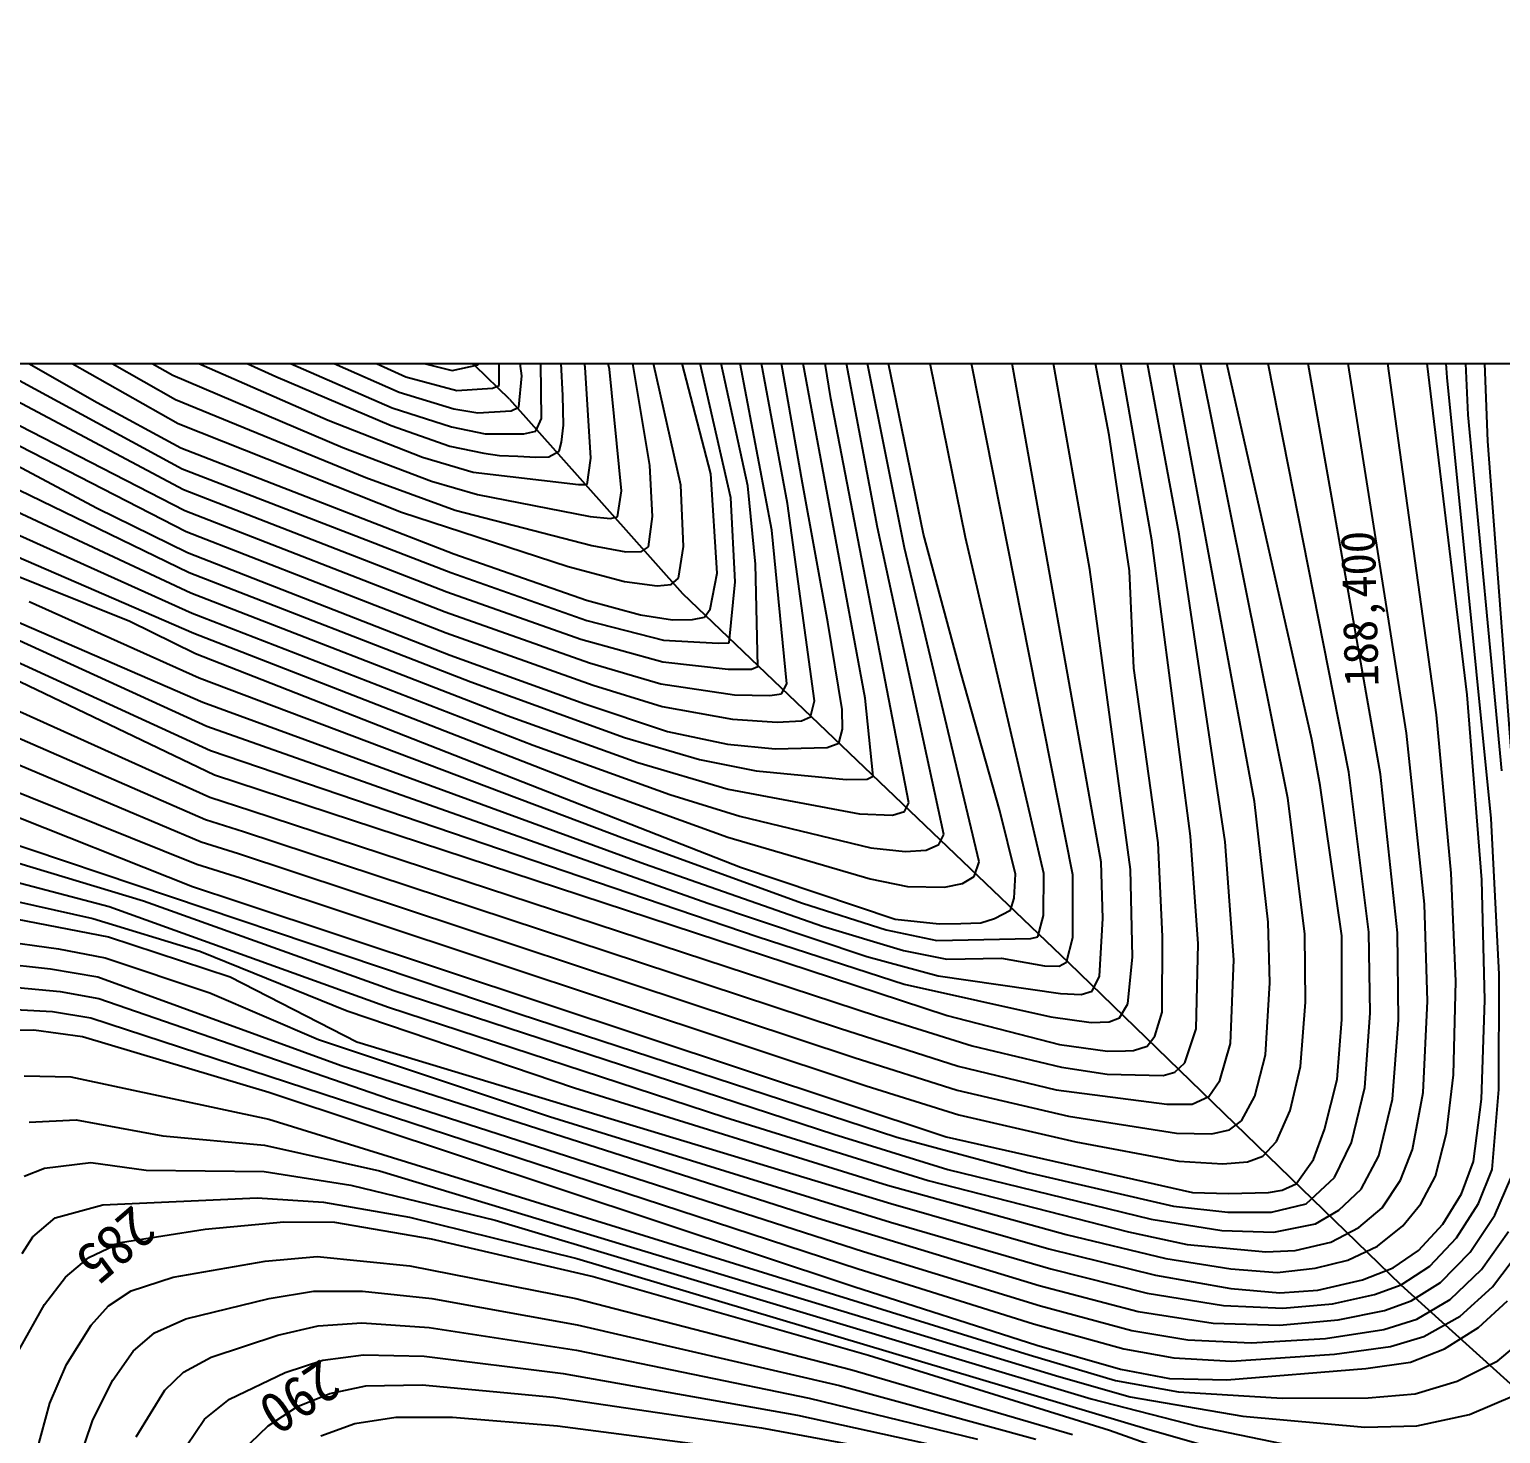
# Model space of a CAD drawing. Header units: millimetres. Extents: x 14950 to 15746, y 1103 to 1809.
# Drawn here: x 15494.8 to 15580.3, y 1484.4 to 1566 of the extents above; entities that cross this region are included whole.
import ezdxf
from ezdxf.xclip import XClip

# ---------------------------------------------------------------- set-up
doc = ezdxf.new("R2010")
doc.units = ezdxf.units.MM
doc.header["$LTSCALE"] = 10
doc.header["$MEASUREMENT"] = 0
doc.header["$XCLIPFRAME"] = 2
doc.layers.add('TX-PAPR', color=2, linetype='Continuous', plot=False)
doc.layers.add('TZ-BASE', color=253, linetype='Continuous')
doc.styles.add('HANA', font='GulimChe.ttf')

# ---------------------------------------------------------------- blocks, each defined once
blk = doc.blocks.new('JD-DGDG5SGS')
at = {"layer": 'TZ-BASE'}
for p, q in [((437.875, 94.406, 31.104), (473.33, 74.321, 31.104)), ((439.168, 92.416, 32.104), (473.488, 72.912, 32.104)), ((547.361, 74.187, 60.104), (546.029, 90.71, 60.104)), ((438.621, 90.081, 34.104), (468.927, 72.737, 34.104)), ((440.24, 90.476, 33.104), (473.646, 71.503, 33.104)), ((548.585, 72.02, 61.104), (547.693, 90.584, 61.104)), ((437.9, 88.384, 35.104), (473.882, 68.88, 35.104)), ((493.606, 74.279, 27.104), (491.611, 88.809, 27.104)), ((548.51, 55.747, 59.104), (545.035, 84.634, 59.104)), ((511.558, 72.962, 41.104), (509.887, 83.155, 41.104)), ((446.717, 82.171, 36.104), (473.959, 67.666, 36.104)), ((497.284, 74.779, 30.104), (495.656, 82.367, 30.104)), ((498.692, 74.67, 31.104), (496.995, 82.246, 31.104)), ((502.836, 67.923, 33.104), (499.506, 82.852, 33.104)), ((505.738, 67.189, 35.104), (502.276, 82.424, 35.104)), ((506.731, 67.88, 36.104), (503.635, 82.162, 36.104)), ((508.135, 65.322, 37.104), (504.813, 82.762, 37.104)), ((509.03, 66.864, 38.104), (506.19, 82.282, 38.104)), ((546.733, 54.583, 58.104), (542.836, 82.726, 58.104)), ((444.379, 81.698, 37.104), (474.037, 66.452, 37.104)), ((545.004, 53.523, 57.104), (540.611, 81.303, 57.104)), ((509.915, 68.034, 39.104), (507.644, 81.023, 39.104)), ((530.207, 64.728, 50.104), (527.402, 80.655, 50.104)), ((531.793, 65.086, 51.104), (528.979, 80.233, 51.104)), ((536.156, 49.551, 52.104), (530.544, 79.924, 52.104)), ((549.712, 70.477, 62.104), (549.37, 79.926, 62.104)), ((526.604, 63.033, 48.104), (523.776, 78.993, 48.104)), ((527.731, 70.838, 49.104), (526.177, 78.911, 49.104)), ((543.477, 51.13, 56.104), (538.513, 79.366, 56.104)), ((491.067, 74.915, 25.104), (491.327, 78.396, 25.104)), ((492.296, 73.714, 26.104), (492.26, 78.508, 26.104)), ((527.252, 46.022, 47.104), (521.571, 77.865, 47.104)), ((541.65, 51.243, 55.104), (536.397, 77.843, 55.104)), ((451.018, 77.071, 38.104), (474.114, 65.238, 38.104)), ((473.013, 77.139, 29.104), (479.308, 74.234, 29.104)), ((480.61, 77.069, 26.104), (486.858, 74.23, 26.104)), ((490.887, 74.852, -39.431), (488.334, 77.347, -39.431)), ((516.931, 65.084, 44.104), (514.453, 77.195, 44.104)), ((538.108, 49.734, 53.104), (532.514, 77.576, 53.104)), ((514.271, 65.475, 42.104), (512.106, 76.868, 42.104)), ((519.375, 64.891, 45.104), (517.092, 76.102, 45.104)), ((525.616, 45.296, 46.104), (519.44, 76.408, 46.104)), ((473.172, 75.73, 30.104), (482.362, 71.701, 30.104)), ((480.466, 75.994, 27.104), (486.47, 73.328, 27.104)), ((487.005, 75.237, 25.104), (489.56, 74.587, 25.104)), ((495.991, 73.14, 29.104), (495.854, 75.623, 29.104)), ((501.032, 69.073, 32.104), (499.965, 75.519, 32.104)), ((504.579, 68.595, 34.104), (502.788, 75.492, 34.104)), ((513.543, 55.555, 40.104), (509.808, 75.765, 40.104)), ((539.494, 53.145, 54.104), (534.422, 75.589, 54.104)), ((480.042, 75.05, 28.104), (486.076, 72.428, 28.104)), ((489.56, 74.587, 25.104), (491.067, 74.915, 25.104)), ((492.887, 72.926, -39.431), (490.887, 74.852, -39.431)), ((494.754, 71.799, 28.104), (494.712, 75.073, 28.104)), ((497.615, 69.497, 30.104), (497.284, 74.779, 30.104)), ((499.404, 67.595, 31.104), (498.692, 74.67, 31.104)), ((515.843, 64.277, 43.104), (513.65, 75.185, 43.104)), ((451.638, 73.82, 40.104), (474.282, 62.849, 40.104)), ((455.856, 73.509, 39.104), (468.933, 66.595, 39.104)), ((473.33, 74.321, 31.104), (483.205, 70.12, 31.104)), ((479.308, 74.234, 29.104), (486.011, 71.386, 29.104)), ((486.858, 74.23, 26.104), (489.828, 73.428, 26.104)), ((489.828, 73.428, 26.104), (491.896, 73.564, 26.104)), ((491.896, 73.564, 26.104), (492.296, 73.714, 26.104)), ((493.434, 72.464, 27.104), (493.606, 74.279, 27.104)), ((549.905, 48.555, 60.104), (547.361, 74.187, 60.104)), ((468.927, 72.737, 34.104), (473.804, 70.094, 34.104)), ((473.488, 72.912, 32.104), (484.537, 68.368, 32.104)), ((486.47, 73.328, 27.104), (489.65, 72.37, 27.104)), ((492.887, 72.926, 60.508), (502.939, 61.63, 60.508)), ((496.034, 71.408, 29.104), (495.991, 73.14, 29.104)), ((516.093, 49.468, 41.104), (511.558, 72.962, 41.104)), ((486.076, 72.428, 28.104), (489.51, 71.312, 28.104)), ((489.65, 72.37, 27.104), (491.046, 72.128, 27.104)), ((491.046, 72.128, 27.104), (492.992, 72.252, 27.104)), ((492.992, 72.252, 27.104), (493.434, 72.464, 27.104)), ((494.41, 71.072, 28.104), (494.754, 71.799, 28.104)), ((550.542, 51.336, 61.104), (548.585, 72.02, 61.104)), ((452.784, 71.748, 41.104), (474.372, 61.673, 41.104)), ((473.646, 71.503, 33.104), (486.615, 66.351, 33.104)), ((482.362, 71.701, 30.104), (487.834, 69.558, 30.104)), ((486.011, 71.386, 29.104), (489.432, 70.19, 29.104)), ((489.51, 71.312, 28.104), (491.482, 70.919, 28.104)), ((493.724, 70.903, 28.104), (494.41, 71.072, 28.104)), ((495.908, 70.425, 29.104), (496.034, 71.408, 29.104)), ((473.804, 70.094, 34.104), (489.652, 63.945, 34.104)), ((483.205, 70.12, 31.104), (488.355, 68.163, 31.104)), ((489.432, 70.19, 29.104), (491.402, 69.786, 29.104)), ((491.482, 70.919, 28.104), (493.724, 70.903, 28.104)), ((495.77, 69.894, 29.104), (495.908, 70.425, 29.104)), ((528.901, 62.951, 49.104), (527.731, 70.838, 49.104)), ((552.358, 35.561, 62.104), (549.712, 70.477, 62.104)), ((454.358, 69.548, 42.104), (474.461, 60.498, 42.104)), ((487.834, 69.558, 30.104), (490.786, 68.683, 30.104)), ((491.402, 69.786, 29.104), (492.309, 69.658, 29.104)), ((492.309, 69.658, 29.104), (493.365, 69.609, 29.104)), ((493.365, 69.609, 29.104), (494.422, 69.56, 29.104)), ((494.422, 69.56, 29.104), (495.175, 69.578, 29.104)), ((495.175, 69.578, 29.104), (495.77, 69.894, 29.104)), ((497.401, 67.961, 30.104), (497.615, 69.497, 30.104)), ((473.882, 68.88, 35.104), (489.471, 62.846, 35.104)), ((484.537, 68.368, 32.104), (489.725, 66.479, 32.104)), ((490.786, 68.683, 30.104), (496.906, 67.964, 30.104)), ((501.203, 66.097, 32.104), (501.032, 69.073, 32.104)), ((504.953, 62.821, 34.104), (504.579, 68.595, 34.104)), ((473.959, 67.666, 36.104), (489.242, 61.736, 36.104)), ((488.355, 68.163, 31.104), (491.036, 67.384, 31.104)), ((496.906, 67.964, 30.104), (497.401, 67.961, 30.104)), ((499.155, 66.092, 31.104), (499.404, 67.595, 31.104)), ((502.996, 64.358, 33.104), (502.836, 67.923, 33.104)), ((507.174, 63.336, 36.104), (506.731, 67.88, 36.104)), ((511.388, 59.972, 39.104), (509.915, 68.034, 39.104)), ((455.787, 67.473, 43.104), (474.551, 59.323, 43.104)), ((491.036, 67.384, 31.104), (497.579, 66.115, 31.104)), ((505.999, 62.309, 35.104), (505.738, 67.189, 35.104)), ((510.615, 55.392, 38.104), (509.03, 66.864, 38.104)), ((456.043, 65.961, 44.104), (470.827, 60.033, 44.104)), ((468.933, 66.595, 39.104), (474.192, 64.024, 39.104)), ((474.037, 66.452, 37.104), (489.158, 60.57, 37.104)), ((486.615, 66.351, 33.104), (496.297, 63.2, 33.104)), ((489.725, 66.479, 32.104), (497.677, 64.418, 32.104)), ((497.579, 66.115, 31.104), (498.762, 65.989, 31.104)), ((498.762, 65.989, 31.104), (499.155, 66.092, 31.104)), ((500.958, 64.346, 32.104), (501.203, 66.097, 32.104)), ((474.114, 65.238, 38.104), (489.2, 59.355, 38.104)), ((509.006, 56.385, 37.104), (508.135, 65.322, 37.104)), ((518.116, 47.633, 42.104), (514.271, 65.475, 42.104)), ((519.097, 57.04, 44.104), (516.931, 65.084, 44.104)), ((534.465, 47.202, 51.104), (531.793, 65.086, 51.104)), ((454.324, 64.3, 46.104), (475.082, 55.329, 46.104)), ((497.677, 64.418, 32.104), (499.645, 64.052, 32.104)), ((500.552, 64.069, 32.104), (500.958, 64.346, 32.104)), ((502.699, 62.521, 33.104), (502.996, 64.358, 33.104)), ((520.163, 46.041, 43.104), (515.843, 64.277, 43.104)), ((523.937, 45.364, 45.104), (519.375, 64.891, 45.104)), ((532.451, 47.543, 50.104), (530.207, 64.728, 50.104)), ((474.192, 64.024, 39.104), (489.451, 58.041, 39.104)), ((489.652, 63.945, 34.104), (497.356, 61.244, 34.104)), ((499.645, 64.052, 32.104), (500.552, 64.069, 32.104)), ((507.312, 57.386, 36.104), (507.174, 63.336, 36.104)), ((474.282, 62.849, 40.104), (490.643, 56.503, 40.104)), ((489.471, 62.846, 35.104), (497.379, 60.072, 35.104)), ((496.297, 63.2, 33.104), (499.573, 62.326, 33.104)), ((502.274, 62.156, 33.104), (502.699, 62.521, 33.104)), ((504.542, 60.728, 34.104), (504.953, 62.821, 34.104)), ((528.958, 45.604, 48.104), (526.604, 63.033, 48.104)), ((529.157, 57.289, 49.104), (528.901, 62.951, 49.104)), ((474.372, 61.673, 41.104), (492.761, 54.551, 41.104)), ((489.242, 61.736, 36.104), (497.029, 58.977, 36.104)), ((499.573, 62.326, 33.104), (501.457, 62.078, 33.104)), ((501.457, 62.078, 33.104), (502.274, 62.156, 33.104)), ((502.939, 61.63, 60.508), (525.365, 40.187, 60.508)), ((505.647, 58.758, 35.104), (505.999, 62.309, 35.104)), ((456.305, 61.308, 48.104), (475.523, 52.51, 48.104)), ((459.866, 60.982, 47.104), (475.302, 53.919, 47.104)), ((464.982, 61.168, 45.104), (474.861, 56.738, 45.104)), ((497.356, 61.244, 34.104), (500.501, 60.397, 34.104)), ((504.207, 60.257, 34.104), (504.542, 60.728, 34.104)), ((470.827, 60.033, 44.104), (474.641, 58.147, 44.104)), ((474.461, 60.498, 42.104), (494.271, 52.814, 42.104)), ((489.158, 60.57, 37.104), (497.526, 57.6, 37.104)), ((497.379, 60.072, 35.104), (501.828, 58.931, 35.104)), ((500.501, 60.397, 34.104), (502.36, 60.096, 34.104)), ((502.36, 60.096, 34.104), (503.516, 60.124, 34.104)), ((503.516, 60.124, 34.104), (504.207, 60.257, 34.104)), ((512.208, 54.903, 39.104), (511.388, 59.972, 39.104)), ((455.013, 59.009, 50.104), (475.489, 49.803, 50.104)), ((457.772, 59.71, 49.104), (475.743, 51.101, 49.104)), ((474.551, 59.323, 43.104), (497.595, 50.363, 43.104)), ((489.2, 59.355, 38.104), (497.743, 56.305, 38.104)), ((497.029, 58.977, 36.104), (501.802, 57.657, 36.104)), ((474.641, 58.147, 44.104), (506.302, 45.733, 44.104)), ((501.828, 58.931, 35.104), (505.015, 58.738, 35.104)), ((505.015, 58.738, 35.104), (505.647, 58.758, 35.104)), ((454.617, 57.497, 51.104), (475.235, 48.505, 51.104)), ((489.451, 58.041, 39.104), (497.273, 55.227, 39.104)), ((497.526, 57.6, 37.104), (501.684, 56.389, 37.104)), ((501.802, 57.657, 36.104), (505.595, 57.232, 36.104)), ((506.948, 57.237, 36.104), (507.312, 57.386, 36.104)), ((530.566, 47.144, 49.104), (529.157, 57.289, 49.104)), ((474.861, 56.738, 45.104), (499.562, 47.389, 45.104)), ((490.643, 56.503, 40.104), (499.572, 53.272, 40.104)), ((505.595, 57.232, 36.104), (506.948, 57.237, 36.104)), ((521.379, 48.999, 44.104), (519.097, 57.04, 44.104)), ((453.787, 56.146, 52.104), (474.981, 47.208, 52.104)), ((497.743, 56.305, 38.104), (501.748, 55.059, 38.104)), ((501.684, 56.389, 37.104), (505.964, 55.748, 37.104)), ((505.964, 55.748, 37.104), (508.003, 55.705, 37.104)), ((508.003, 55.705, 37.104), (508.691, 55.812, 37.104)), ((508.691, 55.812, 37.104), (509.006, 56.385, 37.104)), ((514.01, 51.022, 40.104), (513.543, 55.555, 40.104)), ((549.367, 44.99, 59.104), (548.51, 55.747, 59.104)), ((451.546, 55.204, 53.104), (474.726, 45.91, 53.104)), ((475.082, 55.329, 46.104), (500.727, 45.933, 46.104)), ((497.273, 55.227, 39.104), (502.057, 53.61, 39.104)), ((501.748, 55.059, 38.104), (505.849, 54.324, 38.104)), ((510.376, 54.466, 38.104), (510.615, 55.392, 38.104)), ((512.236, 53.747, 39.104), (512.208, 54.903, 39.104)), ((475.302, 53.919, 47.104), (504.406, 43.637, 47.104)), ((492.761, 54.551, 41.104), (500.336, 51.805, 41.104)), ((505.849, 54.324, 38.104), (508.434, 54.163, 38.104)), ((508.434, 54.163, 38.104), (509.853, 54.239, 38.104)), ((509.853, 54.239, 38.104), (510.376, 54.466, 38.104)), ((547.596, 45.387, 58.104), (546.733, 54.583, 58.104)), ((452.276, 53.433, 54.104), (474.472, 44.612, 54.104)), ((499.572, 53.272, 40.104), (503.917, 51.992, 40.104)), ((502.057, 53.61, 39.104), (505.547, 52.887, 39.104)), ((512.025, 52.932, 39.104), (512.236, 53.747, 39.104)), ((539.989, 50.485, 54.104), (539.494, 53.145, 54.104)), ((546.036, 43.589, 57.104), (545.004, 53.523, 57.104)), ((475.523, 52.51, 48.104), (507.333, 41.679, 48.104)), ((494.271, 52.814, 42.104), (502.198, 49.946, 42.104)), ((505.547, 52.887, 39.104), (508.33, 52.609, 39.104)), ((508.33, 52.609, 39.104), (509.834, 52.646, 39.104)), ((509.834, 52.646, 39.104), (511.337, 52.683, 39.104)), ((511.337, 52.683, 39.104), (512.025, 52.932, 39.104)), ((500.336, 51.805, 41.104), (505.587, 50.266, 41.104)), ((503.917, 51.992, 40.104), (507.208, 51.333, 40.104)), ((507.208, 51.333, 40.104), (512.443, 50.832, 40.104)), ((453.033, 50.808, 55.104), (493.449, 37.218, 55.104)), ((475.743, 51.101, 49.104), (518.318, 37.124, 49.104)), ((512.443, 50.832, 40.104), (513.66, 50.852, 40.104)), ((513.66, 50.852, 40.104), (514.01, 51.022, 40.104)), ((541.229, 41.74, 54.104), (539.989, 50.485, 54.104)), ((542.806, 41.951, 55.104), (541.65, 51.243, 55.104)), ((544.47, 41.927, 56.104), (543.477, 51.13, 56.104)), ((475.489, 49.803, 50.104), (477.865, 49.033, 50.104)), ((497.595, 50.363, 43.104), (505.572, 47.469, 43.104)), ((502.198, 49.946, 42.104), (506.271, 48.687, 42.104)), ((505.587, 50.266, 41.104), (513.229, 48.831, 41.104)), ((539.082, 41.853, 53.104), (538.108, 49.734, 53.104)), ((477.865, 49.033, 50.104), (514.266, 37.071, 50.104)), ((513.229, 48.831, 41.104), (515.142, 48.757, 41.104)), ((515.142, 48.757, 41.104), (515.825, 48.963, 41.104)), ((515.825, 48.963, 41.104), (516.093, 49.468, 41.104)), ((522.28, 45.319, 44.104), (521.379, 48.999, 44.104)), ((536.954, 42.534, 52.104), (536.156, 49.551, 52.104)), ((475.235, 48.505, 51.104), (477.427, 47.803, 51.104)), ((506.271, 48.687, 42.104), (513.885, 46.851, 42.104)), ((550.377, 39.522, 60.104), (549.905, 48.555, 60.104)), ((474.981, 47.208, 52.104), (477.148, 46.522, 52.104)), ((477.427, 47.803, 51.104), (512.054, 36.377, 51.104)), ((499.562, 47.389, 45.104), (509.911, 43.644, 45.104)), ((505.572, 47.469, 43.104), (513.835, 45.052, 43.104)), ((517.099, 46.724, 42.104), (517.824, 47.047, 42.104)), ((517.824, 47.047, 42.104), (518.116, 47.633, 42.104)), ((530.816, 41.714, 49.104), (530.566, 47.144, 49.104)), ((532.886, 41.277, 50.104), (532.451, 47.543, 50.104)), ((534.972, 40.349, 51.104), (534.465, 47.202, 51.104)), ((463.354, 46.267, 56.104), (471.624, 43.785, 56.104)), ((477.148, 46.522, 52.104), (512.901, 34.684, 52.104)), ((513.885, 46.851, 42.104), (515.881, 46.646, 42.104)), ((515.881, 46.646, 42.104), (517.099, 46.724, 42.104)), ((474.726, 45.91, 53.104), (477.27, 45.108, 53.104)), ((500.727, 45.933, 46.104), (511.077, 42.31, 46.104)), ((506.302, 45.733, 44.104), (515.286, 42.717, 44.104)), ((519.872, 45.185, 43.104), (520.163, 46.041, 43.104)), ((522.199, 43.929, 44.104), (522.28, 45.319, 44.104)), ((523.905, 42.916, 45.104), (523.937, 45.364, 45.104)), ((525.608, 41.641, 46.104), (525.616, 45.296, 46.104)), ((527.352, 42.759, 47.104), (527.252, 46.022, 47.104)), ((529.074, 40.526, 48.104), (528.958, 45.604, 48.104)), ((547.858, 39.11, 58.104), (547.596, 45.387, 58.104)), ((463.376, 45.093, 57.104), (469.641, 43.457, 57.104)), ((474.472, 44.612, 54.104), (477.167, 43.719, 54.104)), ((477.27, 45.108, 53.104), (513.603, 33.037, 53.104)), ((513.835, 45.052, 43.104), (516.01, 44.616, 43.104)), ((516.01, 44.616, 43.104), (518.161, 44.576, 43.104)), ((518.161, 44.576, 43.104), (519.201, 44.785, 43.104)), ((519.201, 44.785, 43.104), (519.872, 45.185, 43.104)), ((549.553, 38.011, 59.104), (549.367, 44.99, 59.104)), ((463.018, 44.021, 58.104), (468.681, 42.76, 58.104)), ((471.624, 43.785, 56.104), (486.179, 38.573, 56.104)), ((477.167, 43.719, 54.104), (477.274, 43.681, 54.104)), ((477.274, 43.681, 54.104), (518.261, 30.066, 54.104)), ((504.406, 43.637, 47.104), (513.653, 40.548, 47.104)), ((509.911, 43.644, 45.104), (514.778, 42.098, 45.104)), ((521.985, 43.23, 44.104), (522.199, 43.929, 44.104)), ((546.208, 37.945, 57.104), (546.036, 43.589, 57.104)), ((461.857, 43.172, 59.104), (469.586, 41.692, 59.104)), ((468.681, 42.76, 58.104), (474.902, 40.85, 58.104)), ((469.641, 43.457, 57.104), (485.857, 37.605, 57.104)), ((520.267, 42.493, 44.104), (521.071, 42.745, 44.104)), ((521.071, 42.745, 44.104), (521.985, 43.23, 44.104)), ((523.58, 41.678, 45.104), (523.905, 42.916, 45.104)), ((527.17, 39.407, 47.104), (527.352, 42.759, 47.104)), ((511.077, 42.31, 46.104), (515.784, 40.889, 46.104)), ((514.778, 42.098, 45.104), (517.72, 41.482, 45.104)), ((515.286, 42.717, 44.104), (517.839, 42.433, 44.104)), ((517.839, 42.433, 44.104), (519.111, 42.465, 44.104)), ((519.111, 42.465, 44.104), (520.267, 42.493, 44.104)), ((537.054, 39.006, 52.104), (536.954, 42.534, 52.104)), ((542.88, 37.247, 55.104), (542.806, 41.951, 55.104)), ((544.527, 36.844, 56.104), (544.47, 41.927, 56.104)), ((461.279, 41.734, 60.104), (466.693, 40.994, 60.104)), ((469.586, 41.692, 59.104), (476.666, 39.36, 59.104)), ((507.333, 41.679, 48.104), (515.816, 38.941, 48.104)), ((517.72, 41.482, 45.104), (523.179, 41.598, 45.104)), ((523.179, 41.598, 45.104), (523.58, 41.678, 45.104)), ((525.249, 40.209, 46.104), (525.608, 41.641, 46.104)), ((530.809, 37.317, 49.104), (530.816, 41.714, 49.104)), ((532.768, 36.344, 50.104), (532.886, 41.277, 50.104)), ((539.122, 37.899, 53.104), (539.082, 41.853, 53.104)), ((541.233, 36.882, 54.104), (541.229, 41.74, 54.104)), ((461.7, 40.316, 61.104), (466.235, 39.821, 61.104)), ((466.693, 40.994, 60.104), (469.4, 40.475, 60.104)), ((469.4, 40.475, 60.104), (475.489, 38.426, 60.104)), ((474.902, 40.85, 58.104), (483.467, 37.395, 58.104)), ((513.653, 40.548, 47.104), (517.788, 39.426, 47.104)), ((515.784, 40.889, 46.104), (518.302, 40.387, 46.104)), ((518.302, 40.387, 46.104), (521.459, 40.447, 46.104)), ((521.459, 40.447, 46.104), (523.957, 40.003, 46.104)), ((524.813, 39.977, 46.104), (525.249, 40.209, 46.104)), ((525.365, 40.187, 60.508), (544.667, 21.468, 60.508)), ((528.801, 37.791, 48.104), (529.074, 40.526, 48.104)), ((534.772, 35.492, 51.104), (534.972, 40.349, 51.104)), ((466.235, 39.821, 61.104), (468.967, 39.352, 61.104)), ((468.967, 39.352, 61.104), (483.103, 34.214, 61.104)), ((476.666, 39.36, 59.104), (484.025, 35.584, 59.104)), ((517.788, 39.426, 47.104), (524.892, 38.396, 47.104)), ((523.957, 40.003, 46.104), (524.813, 39.977, 46.104)), ((526.728, 38.538, 47.104), (527.17, 39.407, 47.104)), ((550.354, 32.811, 60.104), (550.377, 39.522, 60.104)), ((462.239, 38.936, 62.104), (466.792, 38.507, 62.104)), ((466.792, 38.507, 62.104), (469.031, 38.1, 62.104)), ((486.179, 38.573, 56.104), (511.723, 30.217, 56.104)), ((515.816, 38.941, 48.104), (524.325, 37.043, 48.104)), ((526.095, 38.337, 47.104), (526.728, 38.538, 47.104)), ((536.811, 34.829, 52.104), (537.054, 39.006, 52.104)), ((547.717, 33.672, 58.104), (547.858, 39.11, 58.104)), ((469.031, 38.1, 62.104), (485.915, 32.278, 62.104)), ((475.489, 38.426, 60.104), (481.797, 35.717, 60.104)), ((485.857, 37.605, 57.104), (505.401, 31.203, 57.104)), ((524.892, 38.396, 47.104), (526.095, 38.337, 47.104)), ((528.327, 36.987, 48.104), (528.801, 37.791, 48.104)), ((538.845, 34.15, 53.104), (539.122, 37.899, 53.104)), ((545.958, 32.643, 57.104), (546.208, 37.945, 57.104)), ((549.343, 32.246, 59.104), (549.553, 38.011, 59.104)), ((462.422, 37.567, 63.104), (466.336, 37.34, 63.104)), ((466.336, 37.34, 63.104), (468.574, 36.988, 63.104)), ((468.574, 36.988, 63.104), (513.141, 22.403, 63.104)), ((483.467, 37.395, 58.104), (496.655, 32.918, 58.104)), ((493.449, 37.218, 55.104), (515.382, 30.042, 55.104)), ((514.266, 37.071, 50.104), (519.759, 35.356, 50.104)), ((518.318, 37.124, 49.104), (524.839, 35.434, 49.104)), ((524.325, 37.043, 48.104), (526.681, 36.706, 48.104)), ((527.731, 36.74, 48.104), (528.327, 36.987, 48.104)), ((530.381, 35.919, 49.104), (530.809, 37.317, 49.104)), ((540.972, 33.405, 54.104), (541.233, 36.882, 54.104)), ((542.583, 32.94, 55.104), (542.88, 37.247, 55.104)), ((544.18, 32.254, 56.104), (544.527, 36.844, 56.104)), ((462.602, 36.241, 64.104), (465.259, 36.288, 64.104)), ((465.259, 36.288, 64.104), (468.085, 35.901, 64.104)), ((468.085, 35.901, 64.104), (478.901, 32.655, 64.104)), ((512.054, 36.377, 51.104), (518.942, 34.176, 51.104)), ((526.681, 36.706, 48.104), (527.731, 36.74, 48.104)), ((529.933, 35.329, 49.104), (530.381, 35.919, 49.104)), ((532.119, 34.358, 50.104), (532.768, 36.344, 50.104)), ((481.797, 35.717, 60.104), (495.205, 31.247, 60.104)), ((484.025, 35.584, 59.104), (515.034, 26.2, 59.104)), ((519.759, 35.356, 50.104), (524.949, 34.111, 50.104)), ((524.839, 35.434, 49.104), (527.626, 35.041, 49.104)), ((527.626, 35.041, 49.104), (528.666, 35.066, 49.104)), ((528.666, 35.066, 49.104), (529.129, 35.078, 49.104)), ((529.129, 35.078, 49.104), (529.933, 35.329, 49.104)), ((534.146, 33.347, 51.104), (534.772, 35.492, 51.104)), ((483.103, 34.214, 61.104), (510.79, 25.332, 61.104)), ((512.901, 34.684, 52.104), (518.897, 32.777, 52.104)), ((531.535, 33.82, 50.104), (532.119, 34.358, 50.104)), ((536.183, 32.437, 52.104), (536.811, 34.829, 52.104)), ((464.698, 33.61, 65.104), (467.416, 33.542, 65.104)), ((467.416, 33.542, 65.104), (478.916, 31.089, 65.104)), ((518.942, 34.176, 51.104), (524.647, 32.79, 51.104)), ((524.949, 34.111, 50.104), (527.598, 33.706, 50.104)), ((527.598, 33.706, 50.104), (530.853, 33.623, 50.104)), ((530.853, 33.623, 50.104), (531.535, 33.82, 50.104)), ((533.506, 32.41, 51.104), (534.146, 33.347, 51.104)), ((538.229, 31.6, 53.104), (538.845, 34.15, 53.104)), ((540.235, 30.495, 54.104), (540.972, 33.405, 54.104)), ((547.324, 30.28, 58.104), (547.717, 33.672, 58.104)), ((478.901, 32.655, 64.104), (512.897, 21.373, 64.104)), ((496.655, 32.918, 58.104), (514.851, 27.253, 58.104)), ((513.603, 33.037, 53.104), (518.984, 31.345, 53.104)), ((518.897, 32.777, 52.104), (525.363, 31.26, 52.104)), ((524.647, 32.79, 51.104), (531.065, 31.962, 51.104)), ((541.806, 29.728, 55.104), (542.583, 32.94, 55.104)), ((545.347, 29.338, 57.104), (545.958, 32.643, 57.104)), ((549.975, 28.165, 60.104), (550.354, 32.811, 60.104)), ((485.915, 32.278, 62.104), (513.454, 23.402, 62.104)), ((531.065, 31.962, 51.104), (532.536, 31.958, 51.104)), ((532.536, 31.958, 51.104), (533.506, 32.41, 51.104)), ((535.419, 30.987, 52.104), (536.183, 32.437, 52.104)), ((543.384, 28.967, 56.104), (544.18, 32.254, 56.104)), ((548.88, 28.624, 59.104), (549.343, 32.246, 59.104)), ((464.985, 30.918, 66.104), (467.71, 31.057, 66.104)), ((467.71, 31.057, 66.104), (472.743, 30.126, 66.104)), ((478.916, 31.089, 65.104), (523.085, 17.403, 65.104)), ((495.205, 31.247, 60.104), (515.02, 25.116, 60.104)), ((505.401, 31.203, 57.104), (517.21, 27.524, 57.104)), ((518.984, 31.345, 53.104), (525.781, 29.78, 53.104)), ((525.363, 31.26, 52.104), (531.631, 30.278, 52.104)), ((534.719, 30.48, 52.104), (535.419, 30.987, 52.104)), ((537.434, 29.795, 53.104), (538.229, 31.6, 53.104)), ((472.743, 30.126, 66.104), (478.65, 29.589, 66.104)), ((511.723, 30.217, 56.104), (518.349, 28.175, 56.104)), ((515.382, 30.042, 55.104), (522.993, 27.997, 55.104)), ((518.261, 30.066, 54.104), (532.573, 26.834, 54.104)), ((531.631, 30.278, 52.104), (533.69, 30.236, 52.104)), ((533.69, 30.236, 52.104), (534.719, 30.48, 52.104)), ((539.584, 28.743, 54.104), (540.235, 30.495, 54.104)), ((546.677, 27.776, 58.104), (547.324, 30.28, 58.104)), ((478.65, 29.589, 66.104), (485.337, 28.084, 66.104)), ((525.781, 29.78, 53.104), (531.776, 28.654, 53.104)), ((536.65, 28.943, 53.104), (537.434, 29.795, 53.104)), ((540.818, 27.704, 55.104), (541.806, 29.728, 55.104)), ((544.639, 27.55, 57.104), (545.347, 29.338, 57.104)), ((464.689, 27.78, 67.104), (465.875, 28.252, 67.104)), ((465.875, 28.252, 67.104), (468.567, 28.566, 67.104)), ((468.567, 28.566, 67.104), (471.792, 28.125, 67.104)), ((531.776, 28.654, 53.104), (534.326, 28.505, 53.104)), ((534.326, 28.505, 53.104), (535.766, 28.614, 53.104)), ((535.766, 28.614, 53.104), (536.65, 28.943, 53.104)), ((538.577, 27.33, 54.104), (539.584, 28.743, 54.104)), ((542.37, 27.032, 56.104), (543.384, 28.967, 56.104)), ((548.198, 26.753, 59.104), (548.88, 28.624, 59.104)), ((471.792, 28.125, 67.104), (478.637, 28.052, 67.104)), ((478.637, 28.052, 67.104), (483.673, 27.255, 67.104)), ((485.337, 28.084, 66.104), (524.806, 16.145, 66.104)), ((517.21, 27.524, 57.104), (528.837, 24.538, 57.104)), ((518.349, 28.175, 56.104), (530.158, 25.281, 56.104)), ((522.993, 27.997, 55.104), (531.459, 26.041, 55.104)), ((539.166, 26.178, 55.104), (540.818, 27.704, 55.104)), ((543.573, 25.949, 57.104), (544.639, 27.55, 57.104)), ((545.825, 26.171, 58.104), (546.677, 27.776, 58.104)), ((549.179, 26.192, 60.104), (549.975, 28.165, 60.104)), ((550.127, 25.511, 61.104), (551.065, 27.667, 61.104)), ((469.258, 26.116, 68.104), (478.228, 26.513, 68.104)), ((478.228, 26.513, 68.104), (482.091, 26.27, 68.104)), ((483.673, 27.255, 67.104), (492.055, 25.224, 67.104)), ((514.851, 27.253, 58.104), (525.222, 24.383, 58.104)), ((532.573, 26.834, 54.104), (534.657, 26.77, 54.104)), ((534.657, 26.77, 54.104), (536.97, 26.828, 54.104)), ((536.97, 26.828, 54.104), (537.777, 26.963, 54.104)), ((537.777, 26.963, 54.104), (538.577, 27.33, 54.104)), ((541.063, 25.801, 56.104), (542.37, 27.032, 56.104)), ((547.099, 24.99, 59.104), (548.198, 26.753, 59.104)), ((466.49, 25.35, 68.104), (469.258, 26.116, 68.104)), ((482.091, 26.27, 68.104), (487.076, 25.396, 68.104)), ((515.034, 26.2, 59.104), (524.217, 23.561, 59.104)), ((531.459, 26.041, 55.104), (534.622, 25.69, 55.104)), ((534.622, 25.69, 55.104), (537.16, 25.684, 55.104)), ((537.16, 25.684, 55.104), (539.166, 26.178, 55.104)), ((539.711, 25.01, 56.104), (541.063, 25.801, 56.104)), ((542.227, 24.801, 57.104), (543.573, 25.949, 57.104)), ((544.784, 24.895, 58.104), (545.825, 26.171, 58.104)), ((547.893, 24.196, 60.104), (549.179, 26.192, 60.104)), ((465.202, 24.248, 68.104), (466.49, 25.35, 68.104)), ((475.218, 24.707, 69.104), (479.783, 25.122, 69.104)), ((479.783, 25.122, 69.104), (482.724, 25.104, 69.104)), ((482.724, 25.104, 69.104), (488.329, 24.141, 69.104)), ((487.076, 25.396, 68.104), (496.8, 22.991, 68.104)), ((492.055, 25.224, 67.104), (526.685, 14.839, 67.104)), ((510.79, 25.332, 61.104), (523.648, 21.427, 61.104)), ((515.02, 25.116, 60.104), (524.328, 22.393, 60.104)), ((530.158, 25.281, 56.104), (534.269, 24.633, 56.104)), ((537.28, 24.522, 56.104), (539.711, 25.01, 56.104)), ((540.599, 23.939, 57.104), (542.227, 24.801, 57.104)), ((543.303, 23.719, 58.104), (544.784, 24.895, 58.104)), ((545.685, 23.454, 59.104), (547.099, 24.99, 59.104)), ((548.69, 23.359, 61.104), (550.127, 25.511, 61.104)), ((464.574, 23.279, 68.104), (465.202, 24.248, 68.104)), ((470.295, 23.918, 69.104), (475.218, 24.707, 69.104)), ((488.329, 24.141, 69.104), (497.745, 21.948, 69.104)), ((525.222, 24.383, 58.104), (531.006, 22.992, 58.104)), ((528.837, 24.538, 57.104), (532.256, 23.812, 57.104)), ((534.269, 24.633, 56.104), (537.28, 24.522, 56.104)), ((538.524, 23.462, 57.104), (540.599, 23.939, 57.104)), ((546.346, 22.554, 60.104), (547.893, 24.196, 60.104)), ((549.342, 22.355, 62.104), (550.924, 24.575, 62.104)), ((468.453, 23.049, 69.104), (470.295, 23.918, 69.104)), ((478.703, 22.847, 70.104), (481.708, 23.112, 70.104)), ((481.708, 23.112, 70.104), (487.098, 22.579, 70.104)), ((513.454, 23.402, 62.104), (523.731, 20.243, 62.104)), ((524.217, 23.561, 59.104), (530.421, 22.038, 59.104)), ((532.256, 23.812, 57.104), (536.816, 23.376, 57.104)), ((536.816, 23.376, 57.104), (538.524, 23.462, 57.104)), ((541.594, 22.902, 58.104), (543.303, 23.719, 58.104)), ((544.215, 22.454, 59.104), (545.685, 23.454, 59.104)), ((546.966, 21.607, 61.104), (548.69, 23.359, 61.104)), ((549.988, 21.359, 63.104), (551.619, 23.501, 63.104)), ((467.095, 21.909, 69.104), (468.453, 23.049, 69.104)), ((473.358, 21.912, 70.104), (478.703, 22.847, 70.104)), ((487.098, 22.579, 70.104), (496.744, 20.664, 70.104)), ((496.8, 22.991, 68.104), (530.114, 13.045, 68.104)), ((513.141, 22.403, 63.104), (523.337, 19.196, 63.104)), ((524.328, 22.393, 60.104), (529.93, 20.979, 60.104)), ((531.006, 22.992, 58.104), (534.787, 22.387, 58.104)), ((534.787, 22.387, 58.104), (537.474, 22.191, 58.104)), ((537.474, 22.191, 58.104), (539.692, 22.43, 58.104)), ((539.692, 22.43, 58.104), (541.594, 22.902, 58.104)), ((542.431, 21.761, 59.104), (544.215, 22.454, 59.104)), ((544.684, 21.471, 60.104), (546.346, 22.554, 60.104)), ((547.524, 20.618, 62.104), (549.342, 22.355, 62.104)), ((465.886, 20.329, 69.104), (467.095, 21.909, 69.104)), ((470.917, 21.121, 70.104), (473.358, 21.912, 70.104)), ((497.745, 21.948, 69.104), (513.737, 17.382, 69.104)), ((512.897, 21.373, 64.104), (523.518, 17.961, 64.104)), ((523.648, 21.427, 61.104), (529.415, 19.914, 61.104)), ((530.421, 22.038, 59.104), (534.788, 21.262, 59.104)), ((539.849, 21.163, 59.104), (542.431, 21.761, 59.104)), ((543.129, 20.911, 60.104), (544.684, 21.471, 60.104)), ((544.667, 21.468, 60.508), (565.997, 2.172, 60.508)), ((545.263, 20.53, 61.104), (546.966, 21.607, 61.104)), ((469.599, 20.238, 70.104), (470.917, 21.121, 70.104)), ((474.078, 19.496, 71.104), (478.931, 20.669, 71.104)), ((478.931, 20.669, 71.104), (481.502, 21.092, 71.104)), ((481.502, 21.092, 71.104), (484.349, 21.108, 71.104)), ((484.349, 21.108, 71.104), (488.376, 20.67, 71.104)), ((488.376, 20.67, 71.104), (496.813, 19.152, 71.104)), ((496.744, 20.664, 70.104), (512.775, 16.533, 70.104)), ((529.93, 20.979, 60.104), (534.365, 20.26, 60.104)), ((534.788, 21.262, 59.104), (537.643, 20.997, 59.104)), ((537.643, 20.997, 59.104), (539.849, 21.163, 59.104)), ((540.688, 20.368, 60.104), (543.129, 20.911, 60.104)), ((543.714, 19.974, 61.104), (545.263, 20.53, 61.104)), ((545.598, 19.475, 62.104), (547.524, 20.618, 62.104)), ((548.107, 19.652, 63.104), (549.988, 21.359, 63.104)), ((549.181, 18.992, 64.104), (550.87, 20.542, 64.104)), ((464.422, 17.737, 69.104), (465.886, 20.329, 69.104)), ((468.585, 19.125, 70.104), (469.599, 20.238, 70.104)), ((523.731, 20.243, 62.104), (529.038, 18.819, 62.104)), ((529.415, 19.914, 61.104), (533.76, 19.242, 61.104)), ((534.365, 20.26, 60.104), (537.82, 20.103, 60.104)), ((537.82, 20.103, 60.104), (540.688, 20.368, 60.104)), ((541.035, 19.429, 61.104), (543.714, 19.974, 61.104)), ((467.157, 16.845, 70.104), (468.585, 19.125, 70.104)), ((472.264, 18.672, 71.104), (474.078, 19.496, 71.104)), ((479.44, 18.536, 72.104), (481.776, 19.087, 72.104)), ((481.776, 19.087, 72.104), (484.32, 19.254, 72.104)), ((484.32, 19.254, 72.104), (488.217, 18.988, 72.104)), ((488.217, 18.988, 72.104), (496.782, 17.674, 72.104)), ((496.813, 19.152, 71.104), (512.049, 15.61, 71.104)), ((523.337, 19.196, 63.104), (528.567, 17.748, 63.104)), ((529.038, 18.819, 62.104), (532.299, 18.276, 62.104)), ((533.76, 19.242, 61.104), (537.624, 19.129, 61.104)), ((537.624, 19.129, 61.104), (541.035, 19.429, 61.104)), ((540.297, 18.352, 62.104), (543.683, 18.876, 62.104)), ((543.683, 18.876, 62.104), (545.598, 19.475, 62.104)), ((546.007, 18.458, 63.104), (548.107, 19.652, 63.104)), ((547.202, 17.748, 64.104), (549.181, 18.992, 64.104)), ((471.026, 17.613, 71.104), (472.264, 18.672, 71.104)), ((475.564, 17.274, 72.104), (479.44, 18.536, 72.104)), ((523.518, 17.961, 64.104), (528.374, 16.574, 64.104)), ((532.299, 18.276, 62.104), (535.964, 18.106, 62.104)), ((535.964, 18.106, 62.104), (540.297, 18.352, 62.104)), ((544.072, 17.879, 63.104), (546.007, 18.458, 63.104)), ((550.297, 17.054, 65.104), (552.191, 18.647, 65.104)), ((469.852, 15.919, 71.104), (471.026, 17.613, 71.104)), ((473.956, 16.4, 72.104), (475.564, 17.274, 72.104)), ((482.036, 17.087, 73.104), (484.407, 17.409, 73.104)), ((484.407, 17.409, 73.104), (487.935, 17.321, 73.104)), ((487.935, 17.321, 73.104), (495.997, 16.322, 73.104)), ((496.782, 17.674, 72.104), (510.3, 14.89, 72.104)), ((513.737, 17.382, 69.104), (527.74, 13.021, 69.104)), ((523.085, 17.403, 65.104), (528.085, 15.917, 65.104)), ((528.567, 17.748, 63.104), (531.485, 17.223, 63.104)), ((531.485, 17.223, 63.104), (534.813, 17.036, 63.104)), ((534.813, 17.036, 63.104), (540.813, 17.43, 63.104)), ((540.813, 17.43, 63.104), (544.072, 17.879, 63.104)), ((545.221, 16.973, 64.104), (547.202, 17.748, 64.104)), ((466.194, 14.587, 70.104), (467.157, 16.845, 70.104)), ((472.871, 15.345, 72.104), (473.956, 16.4, 72.104)), ((476.628, 14.832, 73.104), (479.862, 16.377, 73.104)), ((479.862, 16.377, 73.104), (482.036, 17.087, 73.104)), ((495.997, 16.322, 73.104), (509.609, 13.891, 73.104)), ((512.775, 16.533, 70.104), (525.589, 12.781, 70.104)), ((528.374, 16.574, 64.104), (531.22, 16.033, 64.104)), ((534.565, 15.946, 64.104), (542.642, 16.603, 64.104)), ((542.642, 16.603, 64.104), (545.221, 16.973, 64.104)), ((547.939, 15.867, 65.104), (550.297, 17.054, 65.104)), ((468.687, 13.631, 71.104), (469.852, 15.919, 71.104)), ((482.444, 15.16, 74.104), (484.535, 15.607, 74.104)), ((484.535, 15.607, 74.104), (487.823, 15.66, 74.104)), ((487.823, 15.66, 74.104), (495.444, 14.945, 74.104)), ((512.049, 15.61, 71.104), (523.454, 12.507, 71.104)), ((524.806, 16.145, 66.104), (528.935, 14.957, 66.104)), ((528.085, 15.917, 65.104), (531.751, 15.245, 65.104)), ((531.22, 16.033, 64.104), (534.565, 15.946, 64.104)), ((545.496, 15.142, 65.104), (547.939, 15.867, 65.104)), ((465.016, 10.258, 70.104), (466.194, 14.587, 70.104)), ((471.194, 12.639, 72.104), (472.871, 15.345, 72.104)), ((475.177, 13.671, 73.104), (476.628, 14.832, 73.104)), ((480.578, 14.398, 74.104), (482.444, 15.16, 74.104)), ((495.444, 14.945, 74.104), (507.526, 13.157, 74.104)), ((510.3, 14.89, 72.104), (520.072, 12.507, 72.104)), ((526.685, 14.839, 67.104), (532.847, 13.254, 67.104)), ((528.935, 14.957, 66.104), (535.491, 13.841, 66.104)), ((531.751, 15.245, 65.104), (537.765, 14.889, 65.104)), ((537.765, 14.889, 65.104), (542.764, 14.909, 65.104)), ((542.764, 14.909, 65.104), (545.496, 15.142, 65.104)), ((548.663, 13.943, 66.104), (551.293, 15.054, 66.104)), ((478.874, 13.275, 74.104), (480.578, 14.398, 74.104)), ((483.902, 13.416, 75.104), (486.279, 13.777, 75.104)), ((486.279, 13.777, 75.104), (489.578, 13.777, 75.104)), ((489.578, 13.777, 75.104), (495.671, 13.273, 75.104)), ((509.609, 13.891, 73.104), (518.709, 11.893, 73.104)), ((535.491, 13.841, 66.104), (542.582, 13.196, 66.104)), ((545.6, 13.273, 66.104), (548.663, 13.943, 66.104)), ((467.143, 9.08, 71.104), (468.687, 13.631, 71.104)), ((473.594, 11.341, 73.104), (475.177, 13.671, 73.104)), ((477.315, 11.778, 74.104), (478.874, 13.275, 74.104)), ((481.935, 12.696, 75.104), (483.902, 13.416, 75.104)), ((495.671, 13.273, 75.104), (506.653, 11.834, 75.104)), ((507.526, 13.157, 74.104), (515.466, 11.678, 74.104)), ((527.74, 13.021, 69.104), (539.789, 8.779, 69.104)), ((530.114, 13.045, 68.104), (538.519, 10.653, 68.104)), ((532.847, 13.254, 67.104), (538.959, 11.99, 67.104)), ((542.582, 13.196, 66.104), (545.6, 13.273, 66.104))]:
    blk.add_line(p, q, dxfattribs=at)
at = {"layer": 'TZ-BASE', "style": 'HANA'}
for s, height, rotation, p in [('188,400', 2, 91.41947, (543.375, 56.245, -215.896)), ('285', 2.4, 220.58154, (471.019, 26.176, 69.104)), ('290', 2.4, 214.02799, (481.962, 17.207, 74.104))]:
    blk.add_text(s, height=height, rotation=rotation, dxfattribs=at).set_placement(p)

msp = doc.modelspace()

# ---------------------------------------------------------------- linework, layer by layer
at = {"layer": 'TX-PAPR', "flags": 128}
msp.add_lwpolyline([(15031.864, 1546.582), (15727.095, 1546.582), (15732.263, 1396.582), (15027.753, 1396.582)], close=True, dxfattribs=at)

# ---------------------------------------------------------------- block references
at = {"layer": 'TZ-BASE'}
ref = msp.add_blockref('JD-DGDG5SGS', (15029.808, 1471.582), dxfattribs=at)
XClip(ref).set_block_clipping_path([(2.0554214451, 74.9999997736), (697.2865998994, 74.9999245237), (702.4547041552, -75.0000750513), (-2.0554214453, -74.9999997815)])

doc.saveas('drawing.dxf')
